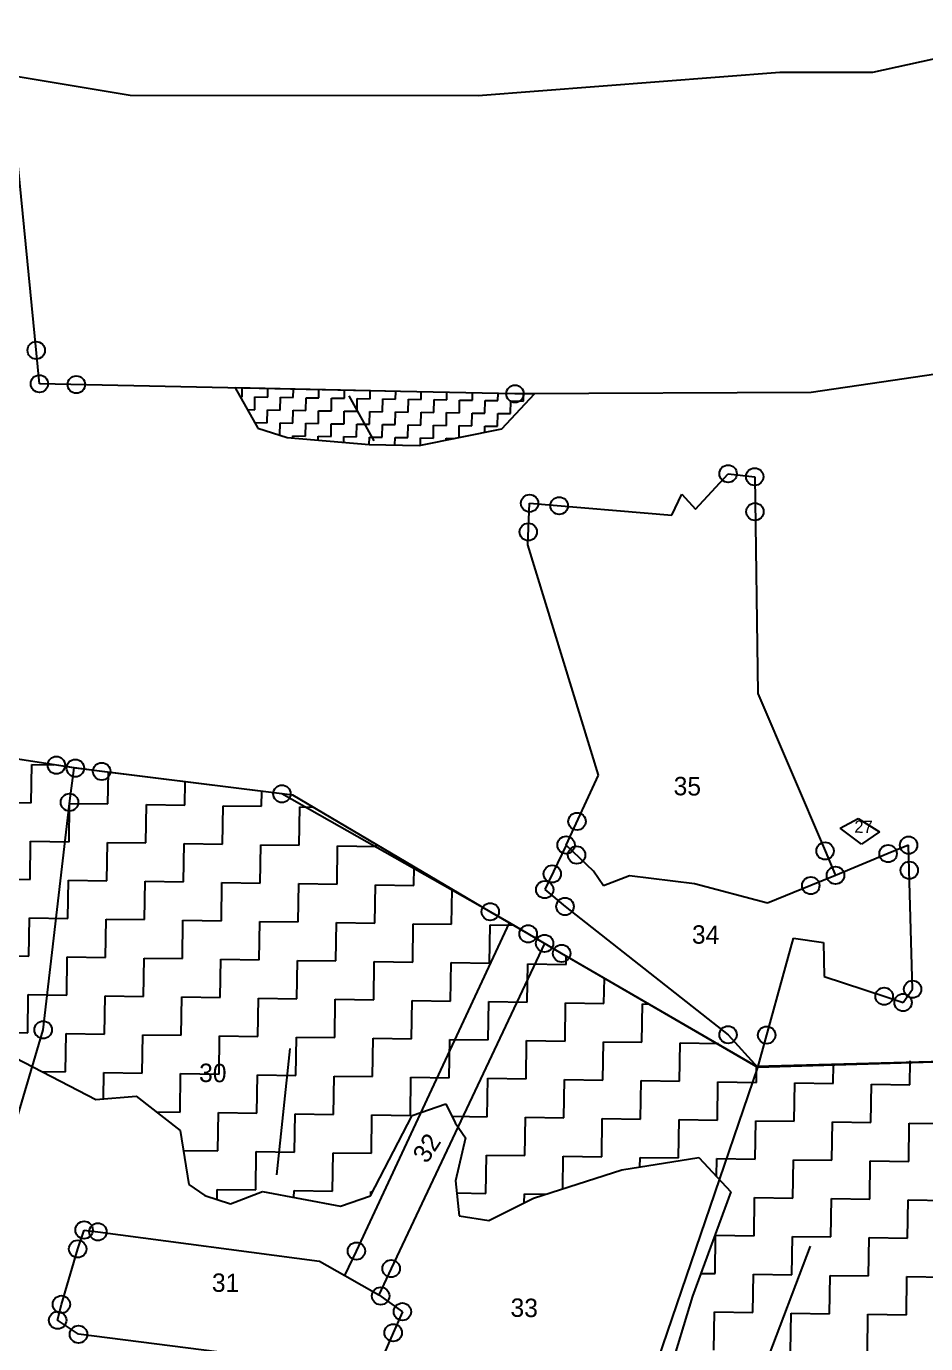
# Model space of a CAD drawing. Header units: metres. Extents: x 356669 to 359675, y 1739187 to 1741011.
# Drawn here: x 358215 to 358641, y 1739970 to 1740594 of the extents above; entities that cross this region are included whole.
import ezdxf

# ---------------------------------------------------------------- set-up
doc = ezdxf.new("R2010")
doc.units = ezdxf.units.M
for name, color, linetype in [('POLY_HATCH', 12, 'Continuous'), ('POLY_PARCEL', 6, 'Continuous'), ('SYM_ARROW', 1, 'Continuous'), ('TEXT_PARCEL', 7, 'Continuous'), ('V_BOUND_LINE', 7, 'Continuous'), ('VILLAGE BOUNDRY', 15, 'Continuous')]:
    doc.layers.add(name, color=color, linetype=linetype)
doc.styles.add('TEXT_MAP', font='')
doc.styles.get('TEXT_MAP').set_extended_font_data('Kruti Dev 050')

msp = doc.modelspace()

# ---------------------------------------------------------------- linework, layer by layer
for centre in [(358220.05, 1740440.29), (358221.58, 1740424.47), (358239.03, 1740424.09), (358446.64, 1740419.69), (358547.51, 1740381.83), (358560.09, 1740380.44), (358453.55, 1740367.85), (358467.55, 1740366.7), (358560.19, 1740363.88), (358452.93, 1740354.31), (358229.61, 1740243.85), (358238.58, 1740242.45), (358251.04, 1740240.9), (358235.8, 1740226.27), (358336.32, 1740230.29), (358476, 1740217.22), (358470.83, 1740206.06), (358632.91, 1740205.98), (358475.8, 1740201.32), (358593.39, 1740203.26), (358623.23, 1740201.98), (358633.24, 1740194.1), (358464.28, 1740192.38), (358586.63, 1740186.85), (358598.33, 1740191.69), (358460.71, 1740184.93), (358434.92, 1740174.47), (358470.32, 1740176.95), (358452.87, 1740163.99), (358460.63, 1740159.46), (358468.72, 1740154.73), (358634.8, 1740137.75), (358621.35, 1740134.43), (358630.32, 1740131.49), (358223.35, 1740118.55), (358547.48, 1740116.21), (358565.75, 1740116.05), (358242.73, 1740023.76), (358249.24, 1740022.9), (358239.68, 1740014.8), (358371.58, 1740013.8), (358388.04, 1740005.49), (358231.97, 1739988.56), (358383.05, 1739992.52), (358230.19, 1739981.04), (358393.35, 1739985.08), (358388.99, 1739975.1), (358240.06, 1739974.37)]:
    msp.add_circle(centre, 4.12)
at = {"layer": 'POLY_HATCH'}
for p, q in [((358314.18, 1740422.46), (358324.98, 1740403.4)), ((358392.5, 1740420.77), (358314.18, 1740422.46)), ((358446.64, 1740419.69), (358392.5, 1740420.77)), ((358440.38, 1740403.04), (358455.87, 1740419.73)), ((358455.87, 1740419.73), (358446.64, 1740419.69)), ((358324.98, 1740403.4), (358338.82, 1740399.03)), ((358401.33, 1740395.3), (358440.38, 1740403.04)), ((358338.82, 1740399.03), (358377.7, 1740395.66)), ((358377.7, 1740395.66), (358401.33, 1740395.3)), ((358229.61, 1740243.85), (358204.11, 1740247.82)), ((358238.58, 1740242.45), (358229.61, 1740243.85)), ((358336.32, 1740230.29), (358238.58, 1740242.45)), ((358434.92, 1740174.47), (358336.32, 1740230.29)), ((358452.87, 1740163.99), (358434.92, 1740174.47)), ((358468.72, 1740154.73), (358452.87, 1740163.99)), ((358560.97, 1740101.11), (358468.72, 1740154.73)), ((358210.2, 1740105.23), (358248.21, 1740085.52)), ((358721.17, 1740105.57), (358560.97, 1740101.11)), ((358248.21, 1740085.52), (358267.4, 1740087.15)), ((358267.4, 1740087.15), (358288.22, 1740070.89)), ((358397.91, 1740077.93), (358413.96, 1740083.43)), ((358413.96, 1740083.43), (358418.29, 1740074.43)), ((358378.18, 1740039.96), (358397.91, 1740077.93)), ((358418.29, 1740074.43), (358423.29, 1740067.34)), ((358288.22, 1740070.89), (358292.31, 1740045.31)), ((358423.29, 1740067.34), (358418.52, 1740047.01)), ((358497.14, 1740052.19), (358533.63, 1740058.02)), ((358533.63, 1740058.02), (358548.71, 1740041.85)), ((358455.43, 1740038.79), (358497.14, 1740052.19)), ((358292.31, 1740045.31), (358299.89, 1740040.1)), ((358311.96, 1740036.09), (358327.12, 1740042.01)), ((358327.12, 1740042.01), (358364.06, 1740035.08)), ((358418.52, 1740047.01), (358420.18, 1740030.4)), ((358548.71, 1740041.85), (358530.72, 1739992.37)), ((358299.89, 1740040.1), (358311.96, 1740036.09)), ((358364.06, 1740035.08), (358378.18, 1740039.96)), ((358434.2, 1740028.27), (358455.43, 1740038.79)), ((358420.18, 1740030.4), (358434.2, 1740028.27)), ((358530.72, 1739992.37), (358516.61, 1739946.03))]:
    msp.add_line(p, q, dxfattribs=at)
at = {"layer": 'POLY_HATCH', "linetype": 'Continuous'}
for p, q in [((358317.49, 1740418.3), (358317.55, 1740422.39)), ((358329.6, 1740418.12), (358329.66, 1740422.13)), ((358341.71, 1740417.94), (358341.77, 1740421.87)), ((358316.53, 1740418.32), (358317.49, 1740418.3)), ((358323.45, 1740412.16), (358323.54, 1740418.21)), ((358323.54, 1740418.21), (358329.6, 1740418.12)), ((358335.56, 1740411.97), (358335.65, 1740418.03)), ((358335.65, 1740418.03), (358341.71, 1740417.94)), ((358347.67, 1740411.79), (358347.76, 1740417.85)), ((358347.76, 1740417.85), (358353.82, 1740417.75)), ((358353.82, 1740417.75), (358353.87, 1740421.6)), ((358359.78, 1740411.61), (358359.87, 1740417.66)), ((358359.87, 1740417.66), (358365.92, 1740417.57)), ((358365.92, 1740417.57), (358365.98, 1740421.34)), ((358371.89, 1740411.42), (358371.98, 1740417.48)), ((358371.98, 1740417.48), (358378.03, 1740417.39)), ((358378.03, 1740417.39), (358378.09, 1740421.08)), ((358384, 1740411.24), (358384.09, 1740417.3)), ((358384.09, 1740417.3), (358390.14, 1740417.2)), ((358390.14, 1740417.2), (358390.2, 1740420.82)), ((358396.1, 1740411.06), (358396.2, 1740417.11)), ((358396.2, 1740417.11), (358402.25, 1740417.02)), ((358402.25, 1740417.02), (358402.3, 1740420.57)), ((358408.21, 1740410.87), (358408.31, 1740416.93)), ((358408.31, 1740416.93), (358414.36, 1740416.84)), ((358414.36, 1740416.84), (358414.41, 1740420.33)), ((358420.32, 1740410.69), (358420.41, 1740416.75)), ((358420.41, 1740416.75), (358426.47, 1740416.65)), ((358426.47, 1740416.65), (358426.52, 1740420.09)), ((358432.43, 1740410.51), (358432.52, 1740416.56)), ((358432.52, 1740416.56), (358438.58, 1740416.47)), ((358438.58, 1740416.47), (358438.63, 1740419.85)), ((358444.54, 1740410.32), (358444.63, 1740416.38)), ((358444.63, 1740416.38), (358450.69, 1740416.29)), ((358450.69, 1740416.29), (358450.74, 1740419.71)), ((358319.99, 1740412.21), (358323.45, 1740412.16)), ((358329.41, 1740406.01), (358329.51, 1740412.07)), ((358329.51, 1740412.07), (358335.56, 1740411.97)), ((358341.52, 1740405.83), (358341.61, 1740411.88)), ((358341.61, 1740411.88), (358347.67, 1740411.79)), ((358353.63, 1740405.64), (358353.72, 1740411.7)), ((358353.72, 1740411.7), (358359.78, 1740411.61)), ((358365.74, 1740405.46), (358365.83, 1740411.52)), ((358365.83, 1740411.52), (358371.89, 1740411.42)), ((358377.85, 1740405.28), (358377.94, 1740411.33)), ((358377.94, 1740411.33), (358384, 1740411.24)), ((358389.96, 1740405.09), (358390.05, 1740411.15)), ((358390.05, 1740411.15), (358396.1, 1740411.06)), ((358402.07, 1740404.91), (358402.16, 1740410.97)), ((358402.16, 1740410.97), (358408.21, 1740410.87)), ((358414.18, 1740404.73), (358414.27, 1740410.78)), ((358414.27, 1740410.78), (358420.32, 1740410.69)), ((358426.29, 1740404.54), (358426.38, 1740410.6)), ((358426.38, 1740410.6), (358432.43, 1740410.51)), ((358438.39, 1740404.36), (358438.49, 1740410.42)), ((358438.49, 1740410.42), (358444.54, 1740410.32)), ((358323.45, 1740406.1), (358329.41, 1740406.01)), ((358335.38, 1740400.11), (358335.47, 1740405.92)), ((358335.47, 1740405.92), (358341.52, 1740405.83)), ((358347.49, 1740399.68), (358347.58, 1740405.74)), ((358347.58, 1740405.74), (358353.63, 1740405.64)), ((358359.59, 1740399.5), (358359.69, 1740405.55)), ((358359.69, 1740405.55), (358365.74, 1740405.46)), ((358371.7, 1740399.32), (358371.8, 1740405.37)), ((358371.8, 1740405.37), (358377.85, 1740405.28)), ((358383.81, 1740399.13), (358383.9, 1740405.19)), ((358383.9, 1740405.19), (358389.96, 1740405.09)), ((358395.92, 1740398.95), (358396.01, 1740405)), ((358396.01, 1740405), (358402.07, 1740404.91)), ((358408.03, 1740398.77), (358408.12, 1740404.82)), ((358408.12, 1740404.82), (358414.18, 1740404.73)), ((358420.15, 1740399.03), (358420.23, 1740404.64)), ((358420.23, 1740404.64), (358426.29, 1740404.54)), ((358432.29, 1740401.44), (358432.34, 1740404.45)), ((358432.34, 1740404.45), (358438.39, 1740404.36)), ((358341.42, 1740398.8), (358341.43, 1740399.77)), ((358341.43, 1740399.77), (358347.49, 1740399.68)), ((358353.51, 1740397.76), (358353.54, 1740399.59)), ((358353.54, 1740399.59), (358359.59, 1740399.5)), ((358365.61, 1740396.71), (358365.65, 1740399.41)), ((358365.65, 1740399.41), (358371.7, 1740399.32)), ((358377.7, 1740395.66), (358377.76, 1740399.22)), ((358377.76, 1740399.22), (358383.81, 1740399.13)), ((358389.81, 1740395.48), (358389.87, 1740399.04)), ((358389.87, 1740399.04), (358395.92, 1740398.95)), ((358401.92, 1740395.42), (358401.98, 1740398.86)), ((358401.98, 1740398.86), (358408.03, 1740398.77)), ((358414.07, 1740397.83), (358414.08, 1740398.67)), ((358414.08, 1740398.67), (358418.03, 1740398.61)), ((358217.68, 1740226.03), (358217.96, 1740244.19)), ((358217.96, 1740244.19), (358228.42, 1740244.03)), ((358254.01, 1740225.48), (358254.24, 1740240.5)), ((358290.34, 1740224.93), (358290.5, 1740235.99)), ((358326.66, 1740224.38), (358326.77, 1740231.48)), ((358199.52, 1740226.3), (358217.68, 1740226.03)), ((358235.57, 1740207.59), (358235.85, 1740225.75)), ((358235.85, 1740225.75), (358254.01, 1740225.48)), ((358271.9, 1740207.04), (358272.17, 1740225.2)), ((358272.17, 1740225.2), (358290.34, 1740224.93)), ((358308.22, 1740206.49), (358308.5, 1740224.65)), ((358308.5, 1740224.65), (358326.66, 1740224.38)), ((358344.55, 1740205.94), (358344.83, 1740224.1)), ((358344.83, 1740224.1), (358350.99, 1740224.01)), ((358217.13, 1740189.7), (358217.41, 1740207.87)), ((358217.41, 1740207.87), (358235.57, 1740207.59)), ((358253.46, 1740189.15), (358253.73, 1740207.32)), ((358253.73, 1740207.32), (358271.9, 1740207.04)), ((358289.79, 1740188.6), (358290.06, 1740206.77)), ((358290.06, 1740206.77), (358308.22, 1740206.49)), ((358326.11, 1740188.05), (358326.39, 1740206.21)), ((358326.39, 1740206.21), (358344.55, 1740205.94)), ((358362.44, 1740187.5), (358362.71, 1740205.66)), ((358362.71, 1740205.66), (358380.88, 1740205.39)), ((358380.88, 1740205.39), (358380.89, 1740206.32)), ((358398.77, 1740186.95), (358398.9, 1740195.67)), ((358198.97, 1740189.98), (358217.13, 1740189.7)), ((358235.02, 1740171.26), (358235.3, 1740189.43)), ((358235.3, 1740189.43), (358253.46, 1740189.15)), ((358271.35, 1740170.71), (358271.62, 1740188.88)), ((358271.62, 1740188.88), (358289.79, 1740188.6)), ((358307.67, 1740170.16), (358307.95, 1740188.33)), ((358307.95, 1740188.33), (358326.11, 1740188.05)), ((358344, 1740169.61), (358344.28, 1740187.78)), ((358344.28, 1740187.78), (358362.44, 1740187.5)), ((358380.33, 1740169.06), (358380.6, 1740187.23)), ((358380.6, 1740187.23), (358398.77, 1740186.95)), ((358416.65, 1740168.51), (358416.9, 1740185.02)), ((358216.58, 1740153.38), (358216.86, 1740171.54)), ((358216.86, 1740171.54), (358235.02, 1740171.26)), ((358252.91, 1740152.83), (358253.18, 1740170.99)), ((358253.18, 1740170.99), (358271.35, 1740170.71)), ((358289.24, 1740152.28), (358289.51, 1740170.44)), ((358289.51, 1740170.44), (358307.67, 1740170.16)), ((358325.56, 1740151.72), (358325.84, 1740169.89)), ((358325.84, 1740169.89), (358344, 1740169.61)), ((358361.89, 1740151.17), (358362.16, 1740169.34)), ((358362.16, 1740169.34), (358380.33, 1740169.06)), ((358398.22, 1740150.62), (358398.49, 1740168.79)), ((358398.49, 1740168.79), (358416.65, 1740168.51)), ((358434.54, 1740150.07), (358434.82, 1740168.24)), ((358434.82, 1740168.24), (358445.89, 1740168.07)), ((358198.42, 1740153.65), (358216.58, 1740153.38)), ((358234.47, 1740134.94), (358234.75, 1740153.1)), ((358234.75, 1740153.1), (358252.91, 1740152.83)), ((358270.8, 1740134.39), (358271.07, 1740152.55)), ((358271.07, 1740152.55), (358289.24, 1740152.28)), ((358307.12, 1740133.84), (358307.4, 1740152)), ((358307.4, 1740152), (358325.56, 1740151.72)), ((358343.45, 1740133.29), (358343.73, 1740151.45)), ((358343.73, 1740151.45), (358361.89, 1740151.17)), ((358379.78, 1740132.74), (358380.05, 1740150.9)), ((358380.05, 1740150.9), (358398.22, 1740150.62)), ((358416.1, 1740132.19), (358416.38, 1740150.35)), ((358416.38, 1740150.35), (358434.54, 1740150.07)), ((358452.43, 1740131.64), (358452.71, 1740149.8)), ((358452.71, 1740149.8), (358470.87, 1740149.52)), ((358470.87, 1740149.52), (358470.93, 1740153.44)), ((358488.76, 1740131.09), (358488.94, 1740143.01)), ((358216.03, 1740117.05), (358216.31, 1740135.21)), ((358216.31, 1740135.21), (358234.47, 1740134.94)), ((358252.36, 1740116.5), (358252.63, 1740134.66)), ((358252.63, 1740134.66), (358270.8, 1740134.39)), ((358288.69, 1740115.95), (358288.96, 1740134.11)), ((358288.96, 1740134.11), (358307.12, 1740133.84)), ((358325.01, 1740115.4), (358325.29, 1740133.56)), ((358325.29, 1740133.56), (358343.45, 1740133.29)), ((358361.34, 1740114.85), (358361.61, 1740133.01)), ((358361.61, 1740133.01), (358379.78, 1740132.74)), ((358397.67, 1740114.3), (358397.94, 1740132.46)), ((358397.94, 1740132.46), (358416.1, 1740132.19)), ((358433.99, 1740113.75), (358434.27, 1740131.91)), ((358434.27, 1740131.91), (358452.43, 1740131.64)), ((358470.32, 1740113.2), (358470.59, 1740131.36)), ((358470.59, 1740131.36), (358488.76, 1740131.09)), ((358506.65, 1740112.65), (358506.92, 1740130.81)), ((358506.92, 1740130.81), (358510.32, 1740130.76)), ((358197.87, 1740117.32), (358216.03, 1740117.05)), ((358233.92, 1740098.61), (358234.2, 1740116.77)), ((358234.2, 1740116.77), (358252.36, 1740116.5)), ((358270.25, 1740098.06), (358270.52, 1740116.22)), ((358270.52, 1740116.22), (358288.69, 1740115.95)), ((358306.57, 1740097.51), (358306.85, 1740115.67)), ((358306.85, 1740115.67), (358325.01, 1740115.4)), ((358342.9, 1740096.96), (358343.18, 1740115.12)), ((358343.18, 1740115.12), (358361.34, 1740114.85)), ((358379.23, 1740096.41), (358379.5, 1740114.57)), ((358379.5, 1740114.57), (358397.67, 1740114.3)), ((358415.55, 1740095.86), (358415.83, 1740114.02)), ((358415.83, 1740114.02), (358433.99, 1740113.75)), ((358451.88, 1740095.31), (358452.16, 1740113.47)), ((358452.16, 1740113.47), (358470.32, 1740113.2)), ((358488.21, 1740094.76), (358488.48, 1740112.92)), ((358488.48, 1740112.92), (358506.65, 1740112.65)), ((358524.53, 1740094.21), (358524.81, 1740112.37)), ((358524.81, 1740112.37), (358542.88, 1740112.1)), ((358633.51, 1740092.56), (358633.68, 1740103.81)), ((358222.64, 1740098.78), (358233.92, 1740098.61)), ((358251.89, 1740085.83), (358252.08, 1740098.34)), ((358252.08, 1740098.34), (358270.25, 1740098.06)), ((358288.14, 1740079.62), (358288.41, 1740097.79)), ((358288.41, 1740097.79), (358306.57, 1740097.51)), ((358560.86, 1740093.66), (358560.97, 1740101.11)), ((358597.19, 1740093.11), (358597.33, 1740102.28)), ((358324.46, 1740079.07), (358324.74, 1740097.23)), ((358324.74, 1740097.23), (358342.9, 1740096.96)), ((358360.79, 1740078.52), (358361.06, 1740096.68)), ((358361.06, 1740096.68), (358379.23, 1740096.41)), ((358397.12, 1740077.97), (358397.39, 1740096.13)), ((358397.39, 1740096.13), (358415.55, 1740095.86)), ((358433.44, 1740077.42), (358433.72, 1740095.58)), ((358433.72, 1740095.58), (358451.88, 1740095.31)), ((358469.77, 1740076.87), (358470.04, 1740095.03)), ((358470.04, 1740095.03), (358488.21, 1740094.76)), ((358506.1, 1740076.32), (358506.37, 1740094.48)), ((358506.37, 1740094.48), (358524.53, 1740094.21)), ((358542.42, 1740075.77), (358542.7, 1740093.93)), ((358542.7, 1740093.93), (358560.86, 1740093.66)), ((358578.75, 1740075.22), (358579.02, 1740093.38)), ((358579.02, 1740093.38), (358597.19, 1740093.11)), ((358615.08, 1740074.67), (358615.35, 1740092.83)), ((358615.35, 1740092.83), (358633.51, 1740092.56)), ((358276.81, 1740079.79), (358288.14, 1740079.62)), ((358306.02, 1740061.18), (358306.3, 1740079.35)), ((358306.3, 1740079.35), (358324.46, 1740079.07)), ((358342.35, 1740060.63), (358342.63, 1740078.8)), ((358342.63, 1740078.8), (358360.79, 1740078.52)), ((358378.68, 1740060.08), (358378.95, 1740078.25)), ((358378.95, 1740078.25), (358397.12, 1740077.97)), ((358416.73, 1740077.67), (358433.44, 1740077.42)), ((358451.33, 1740058.98), (358451.61, 1740077.15)), ((358451.61, 1740077.15), (358469.77, 1740076.87)), ((358487.66, 1740058.43), (358487.93, 1740076.6)), ((358487.93, 1740076.6), (358506.1, 1740076.32)), ((358523.98, 1740057.88), (358524.26, 1740076.05)), ((358524.26, 1740076.05), (358542.42, 1740075.77)), ((358560.31, 1740057.33), (358560.59, 1740075.5)), ((358560.59, 1740075.5), (358578.75, 1740075.22)), ((358596.64, 1740056.78), (358596.91, 1740074.95)), ((358596.91, 1740074.95), (358615.08, 1740074.67)), ((358632.96, 1740056.23), (358633.24, 1740074.4)), ((358633.24, 1740074.4), (358651.4, 1740074.12)), ((358289.73, 1740061.43), (358306.02, 1740061.18)), ((358323.91, 1740042.74), (358324.19, 1740060.91)), ((358324.19, 1740060.91), (358342.35, 1740060.63)), ((358360.24, 1740042.19), (358360.51, 1740060.36)), ((358360.51, 1740060.36), (358378.68, 1740060.08)), ((358432.89, 1740041.09), (358433.17, 1740059.26)), ((358433.17, 1740059.26), (358451.33, 1740058.98)), ((358469.26, 1740043.24), (358469.49, 1740058.71)), ((358469.49, 1740058.71), (358487.66, 1740058.43)), ((358505.75, 1740053.57), (358505.82, 1740058.16)), ((358505.82, 1740058.16), (358523.98, 1740057.88)), ((358542.02, 1740049.02), (358542.15, 1740057.61)), ((358542.15, 1740057.61), (358560.31, 1740057.33)), ((358578.2, 1740038.89), (358578.47, 1740057.06)), ((358578.47, 1740057.06), (358596.64, 1740056.78)), ((358614.53, 1740038.34), (358614.8, 1740056.51)), ((358614.8, 1740056.51), (358632.96, 1740056.23)), ((358305.68, 1740038.17), (358305.75, 1740043.02)), ((358305.75, 1740043.02), (358323.91, 1740042.74)), ((358342.03, 1740039.21), (358342.08, 1740042.47)), ((358342.08, 1740042.47), (358360.24, 1740042.19)), ((358378.38, 1740040.35), (358378.4, 1740041.92)), ((358378.4, 1740041.92), (358379.19, 1740041.91)), ((358419.09, 1740041.3), (358432.89, 1740041.09)), ((358450.99, 1740036.59), (358451.06, 1740040.82)), ((358451.06, 1740040.82), (358461.25, 1740040.66)), ((358559.76, 1740021.01), (358560.04, 1740039.17)), ((358560.04, 1740039.17), (358578.2, 1740038.89)), ((358596.09, 1740020.46), (358596.36, 1740038.62)), ((358596.36, 1740038.62), (358614.53, 1740038.34)), ((358632.41, 1740019.91), (358632.69, 1740038.07)), ((358632.69, 1740038.07), (358650.85, 1740037.79)), ((358541.32, 1740003.12), (358541.6, 1740021.28)), ((358541.6, 1740021.28), (358559.76, 1740021.01)), ((358577.65, 1740002.57), (358577.92, 1740020.73)), ((358577.92, 1740020.73), (358596.09, 1740020.46)), ((358613.98, 1740002.02), (358614.25, 1740020.18)), ((358614.25, 1740020.18), (358632.41, 1740019.91)), ((358534.66, 1740003.22), (358541.32, 1740003.12)), ((358559.21, 1739984.68), (358559.49, 1740002.84)), ((358559.49, 1740002.84), (358577.65, 1740002.57)), ((358595.54, 1739984.13), (358595.81, 1740002.29)), ((358595.81, 1740002.29), (358613.98, 1740002.02)), ((358631.86, 1739983.58), (358632.14, 1740001.74)), ((358632.14, 1740001.74), (358650.3, 1740001.47)), ((358540.77, 1739966.79), (358541.05, 1739984.95)), ((358541.05, 1739984.95), (358559.21, 1739984.68)), ((358577.1, 1739966.24), (358577.37, 1739984.4)), ((358577.37, 1739984.4), (358595.54, 1739984.13)), ((358613.43, 1739965.69), (358613.7, 1739983.85)), ((358613.7, 1739983.85), (358631.86, 1739983.58))]:
    msp.add_line(p, q, dxfattribs=at)
at = {"layer": 'POLY_PARCEL'}
for p, q in [((358532.13, 1740365.15), (358547.51, 1740381.83)), ((358547.51, 1740381.83), (358560.09, 1740380.44)), ((358560.09, 1740380.44), (358561.55, 1740277.78)), ((358520.9, 1740362.3), (358525.59, 1740372.2)), ((358525.59, 1740372.2), (358532.13, 1740365.15)), ((358452.65, 1740348.24), (358453.55, 1740367.85)), ((358453.55, 1740367.85), (358520.9, 1740362.3)), ((358486.13, 1740239.12), (358452.65, 1740348.24)), ((358452.65, 1740348.24), (358452.65, 1740348.24)), ((358561.55, 1740277.78), (358561.55, 1740277.78)), ((358561.55, 1740277.78), (358593.39, 1740203.26)), ((358229.61, 1740243.85), (358190.58, 1740249.93)), ((358237.97, 1740242.54), (358229.61, 1740243.85)), ((358229.61, 1740243.85), (358229.61, 1740243.85)), ((358229.61, 1740243.85), (358229.61, 1740243.85)), ((358235.85, 1740225.75), (358237.97, 1740242.54)), ((358251.04, 1740240.9), (358237.97, 1740242.54)), ((358237.97, 1740242.54), (358237.97, 1740242.54)), ((358251.04, 1740240.9), (358251.04, 1740240.9)), ((358251.04, 1740240.9), (358251.04, 1740240.9)), ((358336.32, 1740230.29), (358251.04, 1740240.9)), ((358470.83, 1740206.06), (358486.13, 1740239.12)), ((358341.44, 1740229.66), (358336.32, 1740230.29)), ((358336.32, 1740230.29), (358336.32, 1740230.29)), ((358336.32, 1740230.29), (358336.32, 1740230.29)), ((358434.92, 1740174.47), (358341.44, 1740229.66)), ((358223.35, 1740118.55), (358235.85, 1740225.75)), ((358600.47, 1740213.96), (358609.03, 1740218.54)), ((358609.03, 1740218.54), (358619.13, 1740212.36)), ((358610.55, 1740206.46), (358600.47, 1740213.96)), ((358619.13, 1740212.36), (358610.55, 1740206.46)), ((358470.83, 1740206.06), (358460.71, 1740184.93)), ((358483.81, 1740193.68), (358470.83, 1740206.06)), ((358632.91, 1740205.98), (358623.23, 1740201.98)), ((358633.24, 1740194.1), (358632.91, 1740205.98)), ((358593.39, 1740203.26), (358598.33, 1740191.69)), ((358593.39, 1740203.26), (358593.39, 1740203.26)), ((358593.39, 1740203.26), (358593.39, 1740203.26)), ((358623.23, 1740201.98), (358598.33, 1740191.69)), ((358623.23, 1740201.98), (358623.23, 1740201.98)), ((358623.23, 1740201.98), (358623.23, 1740201.98)), ((358488.58, 1740186.79), (358483.81, 1740193.68)), ((358500.85, 1740191.47), (358488.58, 1740186.79)), ((358531.52, 1740187.6), (358500.85, 1740191.47)), ((358598.33, 1740191.69), (358586.63, 1740186.85)), ((358633.24, 1740194.1), (358633.24, 1740194.1)), ((358633.24, 1740194.1), (358633.24, 1740194.1)), ((358634.8, 1740137.75), (358633.24, 1740194.1)), ((358460.71, 1740184.93), (358470.32, 1740176.95)), ((358566.16, 1740178.49), (358531.52, 1740187.6)), ((358586.63, 1740186.85), (358566.16, 1740178.49)), ((358586.63, 1740186.85), (358586.63, 1740186.85)), ((358586.63, 1740186.85), (358586.63, 1740186.85)), ((358566.16, 1740178.49), (358566.16, 1740178.49)), ((358444.08, 1740169.13), (358434.92, 1740174.47)), ((358470.32, 1740176.95), (358547.48, 1740116.21)), ((358371.58, 1740013.8), (358444.08, 1740169.13)), ((358452.87, 1740163.99), (358444.08, 1740169.13)), ((358460.63, 1740159.46), (358452.87, 1740163.99)), ((358452.87, 1740163.99), (358452.87, 1740163.99)), ((358452.87, 1740163.99), (358452.87, 1740163.99)), ((358561.5, 1740100.77), (358578.52, 1740161.89)), ((358578.52, 1740161.89), (358592.7, 1740159.82)), ((358592.7, 1740159.82), (358592.95, 1740143.75)), ((358460.63, 1740159.46), (358388.04, 1740005.49)), ((358460.63, 1740159.46), (358460.63, 1740159.46)), ((358468.72, 1740154.73), (358460.63, 1740159.46)), ((358561.5, 1740100.77), (358468.72, 1740154.73)), ((358592.95, 1740143.75), (358621.35, 1740134.43)), ((358630.32, 1740131.49), (358634.8, 1740137.75)), ((358621.35, 1740134.43), (358630.32, 1740131.49)), ((358621.35, 1740134.43), (358621.35, 1740134.43)), ((358621.35, 1740134.43), (358621.35, 1740134.43)), ((358196.15, 1740026.61), (358223.35, 1740118.55)), ((358547.48, 1740116.21), (358561.5, 1740100.77)), ((358738.89, 1740105.9), (358561.5, 1740100.77)), ((358483.29, 1739871.44), (358561.5, 1740100.77)), ((358561.5, 1740100.77), (358561.5, 1740100.77)), ((358561.5, 1740100.77), (358561.5, 1740100.77)), ((358561.5, 1740100.77), (358561.5, 1740100.77)), ((358561.5, 1740100.77), (358561.5, 1740100.77)), ((358239.68, 1740014.8), (358242.73, 1740023.76)), ((358242.73, 1740023.76), (358249.24, 1740022.9)), ((358249.24, 1740022.9), (358354.15, 1740009.05)), ((358249.24, 1740022.9), (358249.24, 1740022.9)), ((358249.24, 1740022.9), (358249.24, 1740022.9)), ((358231.97, 1739988.56), (358239.68, 1740014.8)), ((358239.68, 1740014.8), (358239.68, 1740014.8)), ((358239.68, 1740014.8), (358239.68, 1740014.8)), ((358366.06, 1740002.24), (358371.58, 1740013.8)), ((358354.15, 1740009.05), (358366.06, 1740002.24)), ((358388.04, 1740005.49), (358382.15, 1739993.03)), ((358388.04, 1740005.49), (358388.04, 1740005.49)), ((358388.04, 1740005.49), (358388.04, 1740005.49)), ((358366.06, 1740002.24), (358382.15, 1739993.03)), ((358382.15, 1739993.03), (358382.15, 1739993.03)), ((358382.15, 1739993.03), (358393.35, 1739985.08)), ((358230.19, 1739981.04), (358231.97, 1739988.56)), ((358393.35, 1739985.08), (358388.99, 1739975.1)), ((358240.06, 1739974.37), (358230.19, 1739981.04)), ((358305.54, 1739966.1), (358240.06, 1739974.37)), ((358388.99, 1739975.1), (358383.58, 1739962.73)), ((358388.99, 1739975.1), (358388.99, 1739975.1)), ((358388.99, 1739975.1), (358388.99, 1739975.1))]:
    msp.add_line(p, q, dxfattribs=at)
at = {"layer": 'SYM_ARROW'}
for points in [[(358379.94, 1740397.44), (358368.16, 1740418.75)], [(358333.85, 1740049.93), (358340.23, 1740109.72)], [(358565.22, 1739959.94), (358586.48, 1740016.18)]]:
    msp.add_lwpolyline(points, dxfattribs=at)
for points in [[(358379.98, 1740397.46), (358380.06, 1740397.23), (358379.91, 1740397.42)], [(358333.89, 1740049.93), (358333.82, 1740049.68), (358333.8, 1740049.94)]]:
    msp.add_solid(points, dxfattribs=at)
at = {"layer": 'V_BOUND_LINE'}
for p, q in [((358221.58, 1740424.47), (358208.72, 1740556.76)), ((358736.71, 1740442.28), (358620.05, 1740425.21)), ((358392.5, 1740420.77), (358221.58, 1740424.47)), ((358620.05, 1740425.21), (358586.77, 1740420.26)), ((358446.64, 1740419.69), (358392.5, 1740420.77)), ((358586.77, 1740420.26), (358446.64, 1740419.69))]:
    msp.add_line(p, q, dxfattribs=at)
at = {"layer": 'VILLAGE BOUNDRY', "ltscale": 0.1}
for p, q in [((358714.66, 1740593.69), (358615.86, 1740571.79)), ((358264.55, 1740560.92), (358198.69, 1740571.94)), ((358571.93, 1740571.81), (358429.2, 1740560.86)), ((358615.86, 1740571.79), (358571.93, 1740571.81)), ((358429.2, 1740560.86), (358264.55, 1740560.92))]:
    msp.add_line(p, q, dxfattribs=at)

# ---------------------------------------------------------------- texts
at = {"layer": 'TEXT_PARCEL', "style": 'TEXT_MAP'}
for s, height, rotation, p in [('35', 8.719, 359.13232, (358521.66, 1740229.64)), ('27', 5.813, 359.13232, (358607.22, 1740211.86)), ('34', 8.719, 359.13232, (358530.31, 1740159.38)), ('30', 8.719, 359.13232, (358297.08, 1740093.87)), ('32', 8.719, 56.83754, (358404.94, 1740054.8)), ('31', 8.719, 359.13232, (358303.14, 1739994.53)), ('33', 8.719, 359.13232, (358444.46, 1739982.68))]:
    msp.add_text(s, height=height, rotation=rotation, dxfattribs=at).set_placement(p)

doc.saveas('drawing.dxf')
